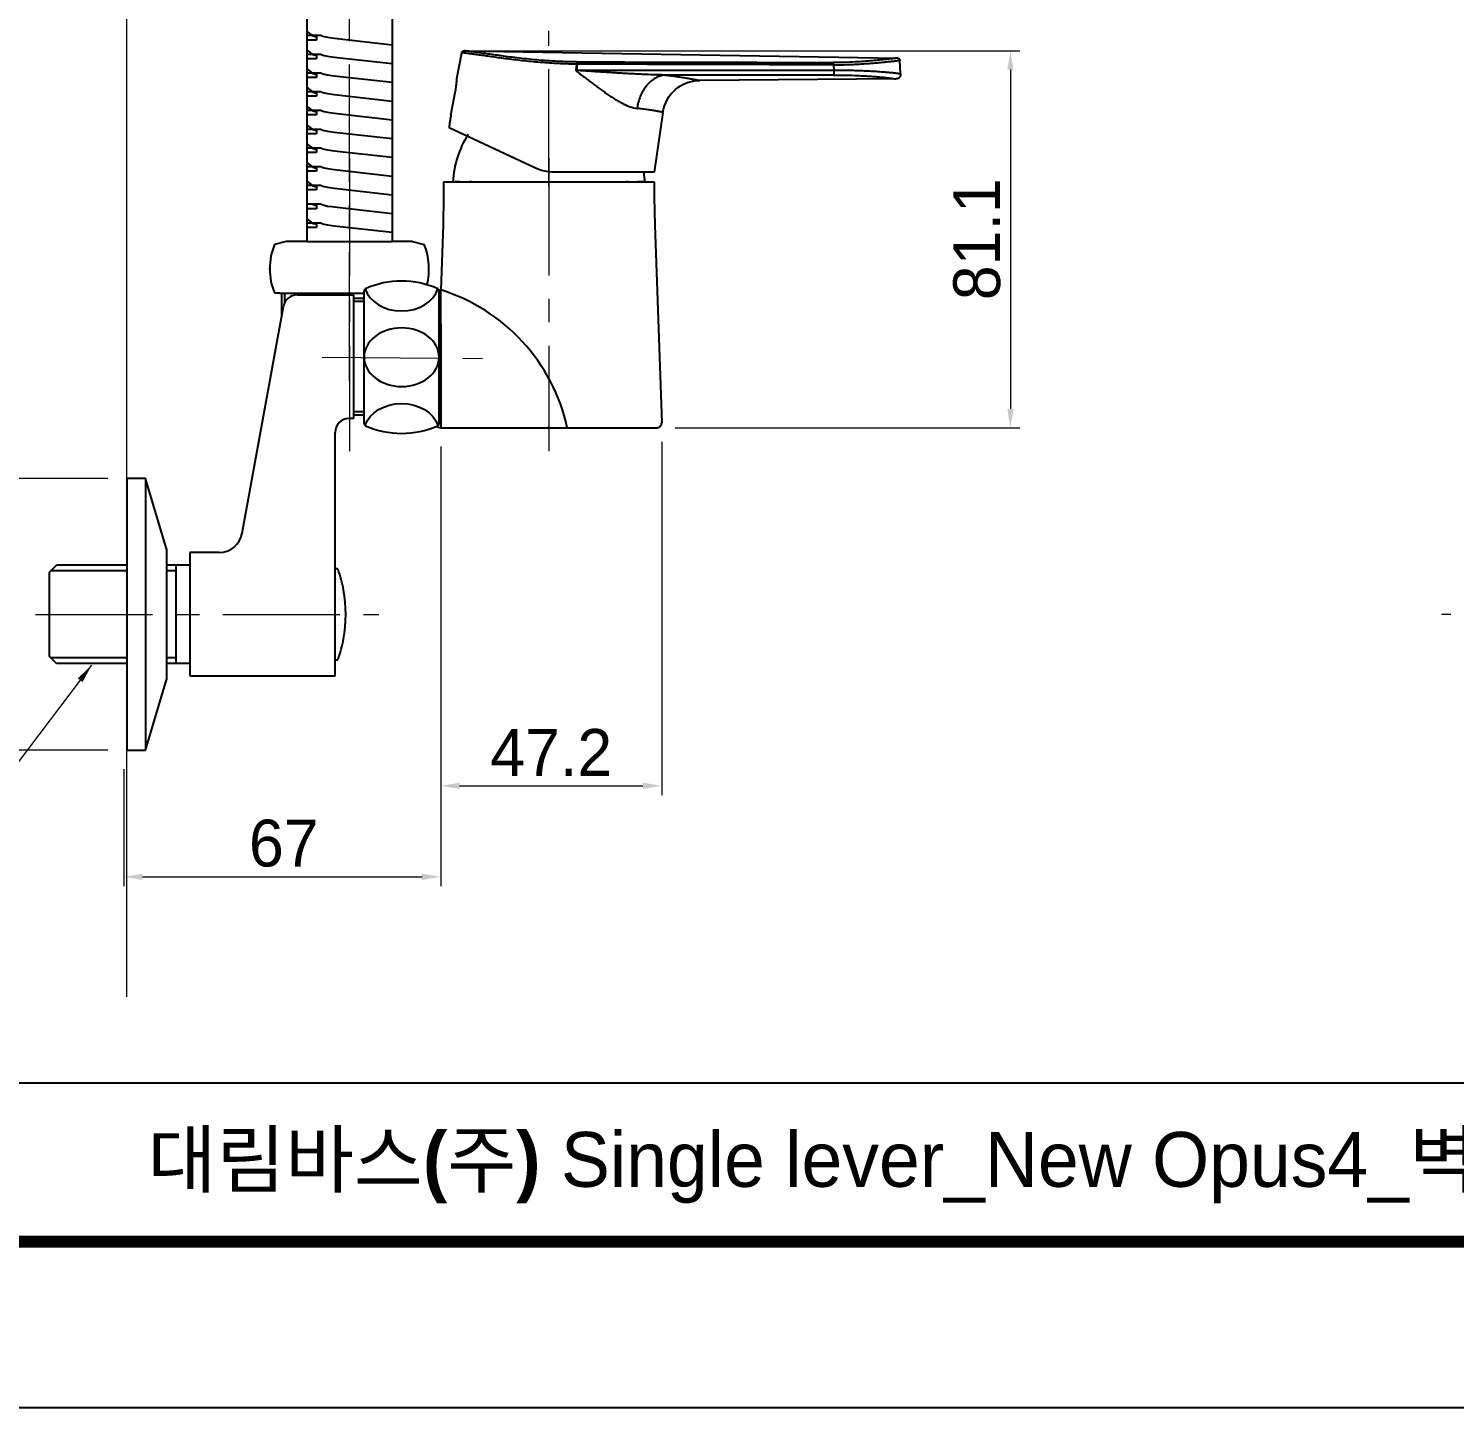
# Model space of a CAD drawing. Extents: x 0 to 1128, y 0 to 827.
# Drawn here: x 195.3 to 499.8, y 0 to 294.3 of the extents above; entities that cross this region are included whole.
import ezdxf

# ---------------------------------------------------------------- set-up
doc = ezdxf.new("R2010")
doc.units = 0
doc.header["$LTSCALE"] = 10
doc.header["$MEASUREMENT"] = 0
doc.header["$PDMODE"] = 3
doc.header["$PDSIZE"] = -10
doc.linetypes.add('CENTER', pattern=[2, 1.25, -0.25, 0.25, -0.25])
doc.linetypes.add('CENTER2', pattern=[28.575, 19.05, -3.175, 3.175, -3.175])
doc.layers.get('0').update_dxf_attribs({"linetype": 'CONTINUOUS'})
doc.layers.get('DEFPOINTS').update_dxf_attribs({"linetype": 'CONTINUOUS'})
doc.layers.add('3', color=3, linetype='CONTINUOUS')
doc.layers.add('DEF_LAYER_ROUND_FEAT', color=7, linetype='CONTINUOUS')
doc.layers.add('Cneter', color=1, linetype='CENTER2', lineweight=13)
doc.layers.add('DLB3013-CR2S_시공도$0$치수선', color=7, linetype='CONTINUOUS', lineweight=20)
doc.styles.add('Daelim Dimension', font='')
doc.styles.add('DLB3013-CR2S_시공도$0$Daelim Dimension', font='H2GTRE.TTF')
doc.styles.get('Daelim Dimension').set_extended_font_data('나눔고딕')
doc.dimstyles.new('DLB3013-CR2S_시공도$0$DEFAULT', dxfattribs={"dimscale": 2, "dimtxt": 2, "dimasz": 2, "dimexe": 0, "dimexo": 2, "dimgap": 1, "dimtad": 1, "dimdec": 1, "dimzin": 9, "dimdsep": 46, "dimtxsty": 'DLB3013-CR2S_시공도$0$Daelim Dimension', "dimcen": 0.5, "dimclrd": 252, "dimclre": 252, "dimclrt": 3, "dimadec": 1, "dimazin": 0, "dimtfac": 1, "dimtdec": 1, "dimtix": 1, "dimtmove": 0, "dimatfit": 3, "dimfxl": 1, "dimtolj": 1, "dimtzin": 1, "dimlwd": 9, "dimlwe": 9, "dimarcsym": 0})

# ---------------------------------------------------------------- blocks, each defined once
blk = doc.blocks.new('*D2')
at = {"color": 5, "lineweight": 9, "ltscale": 0.5, "transparency": 16777216}
for p, q in [((283.33, 205.1), (283.33, 111.25)), ((215.63, 136.26), (215.63, 111.25)), ((219.63, 113.25), (279.33, 113.25))]:
    blk.add_line(p, q, dxfattribs=at)
at = {"color": 5, "ltscale": 0.5, "transparency": 16777216}
for points in [[(219.63, 113.92), (219.63, 112.59), (215.63, 113.25)], [(279.33, 113.92), (279.33, 112.59), (283.33, 113.25)]]:
    blk.add_solid(points, dxfattribs=at)
at = {"layer": 'DEFPOINTS', "color": 0, "ltscale": 0.5, "transparency": 16777216}
for p in [(283.33, 209.1), (215.63, 140.26), (283.33, 113.25)]:
    blk.add_point(p, dxfattribs=at)
at = {"color": 7, "ltscale": 0.5, "transparency": 16777216, "insert": (249.8, 120.38), "char_height": 10, "attachment_point": 5, "style": 'Daelim Dimension'}
blk.add_mtext('\\A1;67', dxfattribs=at)
blk = doc.blocks.new('*D5')
at = {"color": 5, "lineweight": 9, "ltscale": 0.5, "transparency": 16777216}
for p, q in [((283.33, 205.1), (283.33, 130.67)), ((330.5, 206.1), (330.5, 130.67)), ((287.33, 132.67), (326.5, 132.67))]:
    blk.add_line(p, q, dxfattribs=at)
at = {"color": 5, "ltscale": 0.5, "transparency": 16777216}
for points in [[(287.33, 133.34), (287.33, 132), (283.33, 132.67)], [(326.5, 133.34), (326.5, 132), (330.5, 132.67)]]:
    blk.add_solid(points, dxfattribs=at)
at = {"layer": 'DEFPOINTS', "color": 0, "ltscale": 0.5, "transparency": 16777216}
for p in [(330.5, 210.1), (283.33, 209.1), (330.5, 132.67)]:
    blk.add_point(p, dxfattribs=at)
at = {"color": 7, "ltscale": 0.5, "transparency": 16777216, "insert": (306.91, 139.8), "char_height": 10, "attachment_point": 5, "style": 'Daelim Dimension'}
blk.add_mtext('\\A1;47.2', dxfattribs=at)
blk = doc.blocks.new('*D6')
at = {"color": 5, "lineweight": 9, "ltscale": 0.5, "transparency": 16777216}
for p, q in [((212.26, 198.26), (185.57, 198.26)), ((187.57, 144.26), (187.57, 194.26)), ((212.26, 140.26), (185.57, 140.26))]:
    blk.add_line(p, q, dxfattribs=at)
at = {"color": 5, "ltscale": 0.5, "transparency": 16777216}
for points in [[(186.91, 194.26), (188.24, 194.26), (187.57, 198.26)], [(186.91, 144.26), (188.24, 144.26), (187.57, 140.26)]]:
    blk.add_solid(points, dxfattribs=at)
at = {"layer": 'DEFPOINTS', "color": 0, "ltscale": 0.5, "transparency": 16777216}
for p in [(187.57, 198.26), (216.26, 198.26), (216.26, 140.26)]:
    blk.add_point(p, dxfattribs=at)
at = {"color": 7, "ltscale": 0.5, "transparency": 16777216, "insert": (180.2, 169.26), "char_height": 10, "attachment_point": 5, "rotation": 90, "style": 'Daelim Dimension'}
blk.add_mtext('\\A1;%%C58', dxfattribs=at)
blk = doc.blocks.new('*D1')
at = {"color": 5, "lineweight": 9, "ltscale": 0.5, "transparency": 16777216}
for p, q in [((292.33, 289.55), (406.95, 289.55)), ((404.95, 285.55), (404.95, 213.1)), ((333.36, 209.1), (406.95, 209.1))]:
    blk.add_line(p, q, dxfattribs=at)
at = {"color": 5, "ltscale": 0.5, "transparency": 16777216}
for points in [[(404.29, 285.55), (405.62, 285.55), (404.95, 289.55)], [(404.29, 213.1), (405.62, 213.1), (404.95, 209.1)]]:
    blk.add_solid(points, dxfattribs=at)
at = {"layer": 'DEFPOINTS', "color": 0, "ltscale": 0.5, "transparency": 16777216}
for p in [(288.33, 289.55), (329.36, 209.1), (404.95, 209.1)]:
    blk.add_point(p, dxfattribs=at)
at = {"color": 7, "ltscale": 0.5, "transparency": 16777216, "insert": (397.82, 249.33), "char_height": 10, "attachment_point": 5, "rotation": 90, "style": 'Daelim Dimension'}
blk.add_mtext('\\A1;81.1', dxfattribs=at)
blk = doc.blocks.new('rrgrege44')
at = {"color": 7, "linetype": 'Continuous'}
for p, q in [((6304.94, 3131.73), (6212.4, 3130.17)), ((6306.49, 3125.82), (6305.44, 3131.32)), ((6211.76, 3126.77), (6211.91, 3129.7)), ((6226.08, 3128.73), (6226.02, 3127.55)), ((6280.9, 3128.87), (6280.74, 3128.87)), ((6280.88, 3127.55), (6280.75, 3128.87)), ((6280.88, 3127.55), (6281.05, 3127.55)), ((6280.9, 3128.87), (6280.94, 3128.87)), ((6280.98, 3129.36), (6280.94, 3129.36)), ((6281.05, 3127.55), (6281.1, 3127.56)), ((6211.76, 3126.77), (6211.78, 3126.5)), ((6211.78, 3126.5), (6211.89, 3126.22)), ((6211.89, 3126.22), (6212.07, 3125.99)), ((6212.07, 3125.99), (6212.31, 3125.82)), ((6212.75, 3125.71), (6212.75, 3125.71)), ((6212.75, 3125.71), (6254.66, 3125.41)), ((6226.12, 3126.56), (6262.13, 3126.56)), ((6307.78, 3117.97), (6306.86, 3122.82)), ((6262.52, 3118.56), (6264.38, 3105.82)), ((6289.88, 3106.76), (6308.15, 3115.28)), ((6264.38, 3105.82), (6285.66, 3105.82))]:
    blk.add_line(p, q, dxfattribs=at)
blk.add_lwpolyline([(6212.31, 3125.82), (6212.59, 3125.73), (6212.75, 3125.71)], dxfattribs=at)
for centre, radius, start, end in [((6212.41, 3129.67), 0.5, 90.9654, 177.013), ((6304.95, 3131.23), 0.5, 10.7115, 90.9653), ((6362.25, 3138.45), 81.87, 186.7181, 187.6449), ((6212.76, 3126.72), 1.01, 177.0577, 193.9773), ((6212.74, 3126.71), 0.987, 193.9925, 195.3424), ((6212.73, 3126.71), 0.976, 195.3469, 201.7605), ((6212.77, 3126.72), 1.01, 201.7815, 210.6222), ((6212.78, 3126.73), 1.03, 210.5874, 213.0833), ((6212.77, 3126.72), 1.01, 213.0703, 218.7846), ((6212.74, 3126.7), 0.977, 218.8295, 229.3489), ((6212.76, 3126.72), 1.01, 229.3463, 231.788), ((6212.77, 3126.73), 1.02, 231.7888, 235.1959), ((6212.77, 3126.74), 1.03, 235.1934, 236.6066), ((6212.75, 3126.69), 0.972, 247.2208, 250.4858), ((6212.75, 3126.71), 0.99, 250.4893, 254.7899), ((6212.76, 3126.72), 1.01, 254.7932, 269.5247), ((6254.6, 3117.41), 8, 8.2973, 89.5722), ((6285.66, 3115.82), 10, 270.0001, 294.9999)]:
    blk.add_arc(centre, radius, start, end, dxfattribs=at)
for points, knots in [([(6212.4, 3130.17), (6212.4, 3130.17), (6212.41, 3130.17), (6212.42, 3130.17), (6212.44, 3130.16), (6212.47, 3130.16), (6212.5, 3130.16), (6212.55, 3130.15), (6212.6, 3130.15), (6212.68, 3130.14), (6212.81, 3130.12), (6212.99, 3130.1), (6213.19, 3130.08), (6213.43, 3130.05), (6213.69, 3130.02), (6214.1, 3129.98), (6214.68, 3129.91), (6215.46, 3129.83), (6216.34, 3129.74), (6217.32, 3129.64), (6218.39, 3129.55), (6219.54, 3129.46), (6221.2, 3129.35), (6223.4, 3129.24), (6225.2, 3129.21), (6226.12, 3129.22)], [0, 0, 0, 0, 0.000249, 0.001086, 0.002514, 0.004536, 0.007151, 0.010363, 0.014171, 0.018575, 0.029142, 0.04199, 0.057046, 0.074242, 0.093552, 0.114965, 0.164031, 0.221145, 0.285862, 0.357605, 0.435748, 0.519678, 0.608712, 0.798774, 1, 1, 1, 1]), ([(6280.98, 3129.36), (6282.51, 3129.36), (6285.53, 3129.45), (6289.94, 3129.78), (6293.45, 3130.18), (6296.05, 3130.51), (6297.8, 3130.75), (6299.39, 3130.97), (6300.8, 3131.16), (6302.01, 3131.34), (6302.9, 3131.46), (6303.5, 3131.54), (6303.88, 3131.59), (6304.2, 3131.63), (6304.46, 3131.67), (6304.66, 3131.69), (6304.8, 3131.71), (6304.87, 3131.72), (6304.91, 3131.73), (6304.92, 3131.73), (6304.94, 3131.73), (6304.94, 3131.73)], [0, 0, 0, 0, 0.190361, 0.376553, 0.549923, 0.629399, 0.702944, 0.769776, 0.829095, 0.880132, 0.922619, 0.940581, 0.956264, 0.969602, 0.980555, 0.989094, 0.995191, 0.997319, 0.998831, 0.999725, 1, 1, 1, 1]), ([(6285.76, 3129.03), (6287.09, 3129.1), (6289.68, 3129.3), (6293.4, 3129.7), (6296.77, 3130.13), (6299.31, 3130.48), (6301.08, 3130.73), (6302.2, 3130.88), (6303.15, 3131.02), (6303.96, 3131.13), (6304.54, 3131.21), (6305.07, 3131.28), (6305.2, 3131.29), (6305.47, 3131.33), (6305.44, 3131.32)], [0, 0, 0, 0, 0.202122, 0.392807, 0.565993, 0.715778, 0.780535, 0.83737, 0.886205, 0.926752, 0.958616, 0.981552, 0.995376, 1, 1, 1, 1]), ([(6211.76, 3126.77), (6211.76, 3126.77), (6211.76, 3126.77), (6211.76, 3126.77), (6211.77, 3126.77), (6211.78, 3126.77), (6211.8, 3126.78), (6211.83, 3126.78), (6211.87, 3126.79), (6211.91, 3126.8), (6211.97, 3126.81), (6212.06, 3126.82), (6212.19, 3126.84), (6212.37, 3126.87), (6212.59, 3126.89), (6212.83, 3126.92), (6213.11, 3126.96), (6213.54, 3127), (6214.15, 3127.06), (6214.97, 3127.13), (6215.89, 3127.2), (6216.91, 3127.28), (6218.02, 3127.34), (6219.21, 3127.4), (6220.47, 3127.45), (6221.8, 3127.49), (6223.65, 3127.54), (6225.06, 3127.55), (6226.02, 3127.55)], [0, 0, 0, 0, 0.000095, 0.000333, 0.000718, 0.001251, 0.002762, 0.004865, 0.007559, 0.010841, 0.01471, 0.019161, 0.029796, 0.042717, 0.05789, 0.075275, 0.09483, 0.116512, 0.166076, 0.223559, 0.288473, 0.360252, 0.438293, 0.521971, 0.610643, 0.703573, 0.799974, 1, 1, 1, 1]), ([(6226.08, 3128.73), (6225.13, 3128.73), (6223.72, 3128.76), (6221.87, 3128.83), (6220.55, 3128.9), (6219.29, 3128.98), (6218.11, 3129.07), (6217.01, 3129.16), (6215.99, 3129.26), (6215.08, 3129.35), (6214.38, 3129.42), (6213.88, 3129.47), (6213.55, 3129.51), (6213.24, 3129.54), (6212.97, 3129.57), (6212.72, 3129.59), (6212.51, 3129.62), (6212.33, 3129.64), (6212.2, 3129.66), (6212.12, 3129.67), (6212.06, 3129.67), (6212.02, 3129.68), (6211.98, 3129.69), (6211.95, 3129.69), (6211.93, 3129.69), (6211.92, 3129.69), (6211.92, 3129.69), (6211.91, 3129.7), (6211.91, 3129.7), (6211.91, 3129.7)], [0, 0, 0, 0, 0.200712, 0.297422, 0.390613, 0.479516, 0.563385, 0.641533, 0.713322, 0.778155, 0.835481, 0.861181, 0.884832, 0.906388, 0.925803, 0.943033, 0.958039, 0.970794, 0.98127, 0.985646, 0.989442, 0.992658, 0.995292, 0.997344, 0.998812, 0.999328, 0.999697, 0.99992, 1, 1, 1, 1]), ([(6226.02, 3127.55), (6226.02, 3127.44), (6226.02, 3127.26), (6226.03, 3127.04), (6226.04, 3126.89), (6226.06, 3126.76), (6226.07, 3126.67), (6226.09, 3126.6), (6226.11, 3126.57), (6226.12, 3126.56)], [0, 0, 0, 0, 0.343078, 0.510862, 0.663778, 0.792967, 0.893155, 0.961343, 1, 1, 1, 1]), ([(6226.02, 3127.55), (6235.16, 3127.55), (6253.45, 3127.55), (6271.74, 3127.55), (6280.88, 3127.55)], [0, 0, 0, 0, 0.5, 1, 1, 1, 1]), ([(6226.08, 3128.73), (6226.08, 3128.78), (6226.08, 3128.89), (6226.09, 3129.01), (6226.1, 3129.1), (6226.1, 3129.15), (6226.11, 3129.19), (6226.12, 3129.21), (6226.12, 3129.22)], [0, 0, 0, 0, 0.332453, 0.644967, 0.772587, 0.875331, 0.95155, 1, 1, 1, 1]), ([(6226.08, 3128.73), (6230.63, 3128.74), (6237.47, 3128.76), (6246.58, 3128.78), (6252.27, 3128.8), (6256.83, 3128.81), (6260.24, 3128.82), (6263.66, 3128.83), (6267.08, 3128.84), (6270.5, 3128.85), (6273.91, 3128.85), (6277.33, 3128.85), (6279.61, 3128.86), (6280.75, 3128.87)], [0, 0, 0, 0, 0.25, 0.375, 0.5, 0.5625, 0.625, 0.6875, 0.75, 0.8125, 0.875, 0.9375, 1, 1, 1, 1]), ([(6280.94, 3129.36), (6278.66, 3129.35), (6274.09, 3129.34), (6267.23, 3129.33), (6260.38, 3129.32), (6251.25, 3129.29), (6239.83, 3129.26), (6230.69, 3129.23), (6226.12, 3129.22)], [0, 0, 0, 0, 0.125015, 0.25, 0.375, 0.5, 0.749999, 1, 1, 1, 1]), ([(6262.13, 3126.56), (6262.92, 3126.56), (6264.49, 3126.6), (6266.45, 3126.68), (6268.02, 3126.75), (6269.2, 3126.81), (6270.38, 3126.87), (6271.56, 3126.94), (6272.75, 3127.01), (6273.93, 3127.08), (6274.92, 3127.14), (6275.71, 3127.19), (6276.3, 3127.23), (6276.89, 3127.27), (6277.49, 3127.31), (6277.98, 3127.34), (6278.38, 3127.37), (6278.68, 3127.39), (6278.97, 3127.41), (6279.27, 3127.43), (6279.57, 3127.45), (6279.81, 3127.46), (6280.01, 3127.48), (6280.16, 3127.49), (6280.31, 3127.5), (6280.43, 3127.5), (6280.53, 3127.51), (6280.61, 3127.52), (6280.68, 3127.52), (6280.74, 3127.53), (6280.79, 3127.53), (6280.83, 3127.53), (6280.87, 3127.54), (6280.9, 3127.54), (6280.93, 3127.54), (6280.95, 3127.54), (6280.96, 3127.54), (6280.97, 3127.54), (6280.98, 3127.55), (6280.98, 3127.55), (6280.99, 3127.55), (6280.99, 3127.55), (6281, 3127.56), (6281, 3127.55), (6281.01, 3127.56), (6281.02, 3127.56), (6281.02, 3127.55), (6281.05, 3127.55), (6281.05, 3127.55)], [0, 0, 0, 0, 0.123982, 0.248362, 0.310669, 0.37305, 0.435503, 0.498022, 0.560604, 0.62324, 0.685926, 0.717288, 0.748662, 0.780048, 0.811444, 0.842852, 0.858559, 0.874269, 0.889982, 0.905697, 0.921415, 0.937135, 0.944996, 0.952857, 0.960719, 0.968582, 0.972513, 0.976445, 0.980376, 0.984308, 0.986274, 0.98824, 0.990206, 0.992172, 0.994138, 0.994629, 0.995121, 0.995613, 0.996107, 0.99635, 0.996588, 0.996839, 0.997085, 0.997575, 0.997826, 0.998059, 0.999028, 1, 1, 1, 1]), ([(6281.1, 3127.56), (6281.1, 3127.54), (6281.06, 3127.5), (6281.02, 3127.45), (6280.96, 3127.41), (6280.9, 3127.35), (6280.81, 3127.27), (6280.7, 3127.19), (6280.6, 3127.1), (6280.45, 3126.99), (6280.27, 3126.85), (6280.06, 3126.68), (6279.84, 3126.51), (6279.62, 3126.35), (6279.33, 3126.13), (6278.97, 3125.86), (6278.54, 3125.53), (6278.11, 3125.2), (6277.55, 3124.77), (6276.84, 3124.24), (6276, 3123.62), (6275.16, 3123.01), (6274.47, 3122.52), (6273.91, 3122.14), (6273.37, 3121.78), (6272.69, 3121.35), (6271.88, 3120.88), (6271.08, 3120.45), (6270.3, 3120.08), (6269.29, 3119.68), (6268.52, 3119.49), (6268.02, 3119.43)], [0, 0, 0, 0, 0.004427, 0.008854, 0.013255, 0.017677, 0.026503, 0.035325, 0.044142, 0.052953, 0.070559, 0.088142, 0.1057, 0.123231, 0.140734, 0.175648, 0.210429, 0.245063, 0.279537, 0.34793, 0.415458, 0.481964, 0.547268, 0.579405, 0.611171, 0.673455, 0.733893, 0.792258, 0.848279, 0.901694, 1, 1, 1, 1]), ([(6280.94, 3129.36), (6280.94, 3129.35), (6280.93, 3129.33), (6280.92, 3129.27), (6280.91, 3129.17), (6280.9, 3129.03), (6280.9, 3128.93), (6280.9, 3128.87)], [0, 0, 0, 0, 0.054448, 0.135049, 0.367852, 0.674809, 1, 1, 1, 1]), ([(6281.05, 3127.55), (6281.03, 3127.66), (6281, 3127.94), (6280.95, 3128.38), (6280.92, 3128.71), (6280.9, 3128.87)], [0, 0, 0, 0, 0.249999, 0.624999, 1, 1, 1, 1]), ([(6280.98, 3129.36), (6280.98, 3129.35), (6280.97, 3129.33), (6280.96, 3129.27), (6280.95, 3129.17), (6280.94, 3129.03), (6280.94, 3128.93), (6280.94, 3128.87)], [0, 0, 0, 0, 0.053748, 0.133412, 0.368343, 0.675139, 1, 1, 1, 1]), ([(6280.94, 3128.87), (6281.34, 3128.88), (6282.95, 3128.9), (6284.55, 3128.96), (6285.76, 3129.03)], [0, 0, 0, 0, 0.249081, 1, 1, 1, 1]), ([(6212.21, 3125.88), (6212.22, 3125.87), (6212.27, 3125.84), (6212.33, 3125.81), (6212.37, 3125.79)], [0, 0, 0, 0, 0.252954, 1, 1, 1, 1]), ([(6226.12, 3126.56), (6225.22, 3126.56), (6223.47, 3126.54), (6221.33, 3126.47), (6219.71, 3126.39), (6218.6, 3126.32), (6217.56, 3126.25), (6216.6, 3126.17), (6215.74, 3126.09), (6214.98, 3126.01), (6214.41, 3125.95), (6214.01, 3125.9), (6213.75, 3125.86), (6213.52, 3125.83), (6213.32, 3125.8), (6213.15, 3125.78), (6213.03, 3125.76), (6212.94, 3125.75), (6212.89, 3125.74), (6212.85, 3125.73), (6212.82, 3125.73), (6212.79, 3125.72), (6212.77, 3125.72), (6212.76, 3125.72), (6212.75, 3125.72), (6212.75, 3125.72), (6212.75, 3125.72), (6212.75, 3125.71)], [0, 0, 0, 0, 0.200772, 0.390576, 0.479404, 0.563188, 0.641254, 0.71297, 0.777726, 0.834969, 0.884271, 0.905825, 0.925257, 0.942528, 0.957599, 0.970434, 0.981001, 0.985424, 0.989267, 0.992527, 0.995203, 0.99729, 0.998787, 0.999313, 0.99969, 0.999919, 1, 1, 1, 1]), ([(6262.13, 3126.56), (6261.58, 3126.49), (6260.53, 3126.36), (6259.05, 3126.16), (6257.95, 3126), (6257.16, 3125.87), (6256.65, 3125.78), (6256.2, 3125.7), (6255.8, 3125.63), (6255.47, 3125.57), (6255.19, 3125.52), (6254.99, 3125.48), (6254.87, 3125.45), (6254.8, 3125.44), (6254.74, 3125.43), (6254.7, 3125.42), (6254.68, 3125.41), (6254.67, 3125.41), (6254.66, 3125.41)], [0, 0, 0, 0, 0.221986, 0.419408, 0.590824, 0.666219, 0.734456, 0.795338, 0.848699, 0.894372, 0.932114, 0.961612, 0.973173, 0.982608, 0.989961, 0.995279, 0.998609, 1, 1, 1, 1]), ([(6262.13, 3126.56), (6262.47, 3126.52), (6263.16, 3126.37), (6264.17, 3125.91), (6265.14, 3125.22), (6266.03, 3124.31), (6266.78, 3123.22), (6267.37, 3122.01), (6267.79, 3120.74), (6267.96, 3119.87), (6268.02, 3119.43)], [0, 0, 0, 0, 0.102226, 0.21296, 0.332849, 0.460807, 0.594898, 0.731908, 0.868033, 1, 1, 1, 1]), ([(6306.86, 3122.82), (6306.82, 3123.02), (6306.75, 3123.4), (6306.67, 3123.95), (6306.6, 3124.46), (6306.56, 3124.85), (6306.54, 3125.13), (6306.52, 3125.31), (6306.51, 3125.46), (6306.5, 3125.58), (6306.5, 3125.67), (6306.49, 3125.73), (6306.49, 3125.76), (6306.49, 3125.79), (6306.49, 3125.81), (6306.49, 3125.82), (6306.49, 3125.82), (6306.49, 3125.82)], [0, 0, 0, 0, 0.194441, 0.381731, 0.554607, 0.706368, 0.772418, 0.831014, 0.8816, 0.92367, 0.956819, 0.969949, 0.980732, 0.989142, 0.995165, 0.998789, 1, 1, 1, 1]), ([(6262.52, 3118.56), (6262.52, 3118.56), (6262.53, 3118.57), (6262.55, 3118.57), (6262.57, 3118.58), (6262.61, 3118.59), (6262.66, 3118.6), (6262.72, 3118.61), (6262.79, 3118.63), (6262.91, 3118.66), (6263.09, 3118.7), (6263.33, 3118.75), (6263.61, 3118.8), (6263.94, 3118.87), (6264.31, 3118.93), (6264.89, 3119.03), (6265.71, 3119.16), (6266.81, 3119.3), (6267.6, 3119.39), (6268.02, 3119.43)], [0, 0, 0, 0, 0.001203, 0.004294, 0.009392, 0.016514, 0.025665, 0.036847, 0.050052, 0.065267, 0.101677, 0.146003, 0.198174, 0.258085, 0.325626, 0.400671, 0.572721, 0.772998, 1, 1, 1, 1]), ([(6307.78, 3117.97), (6307.83, 3117.73), (6307.91, 3117.25), (6308.01, 3116.66), (6308.07, 3116.2), (6308.11, 3115.92), (6308.13, 3115.71), (6308.14, 3115.51), (6308.15, 3115.37), (6308.15, 3115.28)], [0, 0, 0, 0, 0.269061, 0.533217, 0.661087, 0.783924, 0.842491, 0.898474, 1, 1, 1, 1])]:
    blk.add_open_spline(points, degree=3, knots=knots, dxfattribs=at)

msp = doc.modelspace()

# ---------------------------------------------------------------- linework, layer by layer
at = {"linetype": 'ByBlock'}
for p, q in [((254.71, 306.85), (254.71, 248.85)), ((272.91, 306.85), (272.91, 248.85)), ((250.31, 248.85), (247.81, 248.18)), ((254.71, 248.85), (250.31, 248.85)), ((277.31, 248.85), (279.81, 248.18)), ((246.81, 242.88), (246.81, 243.15)), ((248.95, 237.85), (247.81, 237.85)), ((248.95, 237.85), (266.96, 237.85))]:
    msp.add_line(p, q, dxfattribs=at)
at = {"color": 7, "linetype": 'Continuous'}
for p, q in [((254.71, 292.85), (257.81, 292.85)), ((256.51, 292.59), (256.81, 292.54)), ((256.81, 292.85), (256.81, 291.85)), ((256.81, 291.85), (254.71, 291.85)), ((254.71, 288.85), (257.81, 288.85)), ((256.81, 287.85), (254.71, 287.85)), ((256.51, 288.59), (256.81, 288.54)), ((256.81, 288.85), (256.81, 287.85)), ((254.71, 284.85), (257.81, 284.85)), ((256.81, 283.85), (254.71, 283.85)), ((256.51, 284.59), (256.81, 284.54)), ((256.81, 284.85), (256.81, 283.85)), ((254.71, 280.85), (257.81, 280.85)), ((256.42, 280.6), (256.81, 280.54)), ((256.81, 280.85), (256.81, 279.85)), ((256.81, 279.85), (254.71, 279.85)), ((254.71, 276.85), (257.81, 276.85)), ((256.81, 275.85), (254.71, 275.85)), ((256.51, 276.59), (256.81, 276.54)), ((256.81, 276.85), (256.81, 275.85)), ((254.71, 272.85), (257.81, 272.85)), ((256.81, 271.85), (254.71, 271.85)), ((256.51, 272.59), (256.81, 272.54)), ((256.81, 272.85), (256.81, 271.85)), ((254.71, 268.85), (257.81, 268.85)), ((256.51, 268.59), (256.81, 268.54)), ((256.81, 268.85), (256.81, 267.85)), ((256.81, 267.85), (254.71, 267.85)), ((254.71, 264.85), (257.81, 264.85)), ((256.81, 263.85), (254.71, 263.85)), ((256.51, 264.59), (256.81, 264.54)), ((256.81, 264.85), (256.81, 263.85)), ((254.71, 260.85), (257.81, 260.85)), ((256.81, 259.85), (254.71, 259.85)), ((256.51, 260.59), (256.81, 260.54)), ((256.81, 260.85), (256.81, 259.85)), ((283.92, 261.6), (283.92, 258.3)), ((283.92, 261.6), (328.92, 261.6)), ((287.42, 261.59), (285.92, 261.59)), ((289.92, 261.59), (289.42, 261.59)), ((323.42, 261.59), (322.92, 261.59)), ((326.92, 261.59), (325.42, 261.59)), ((328.92, 261.6), (328.92, 258.3)), ((254.71, 256.85), (257.81, 256.85)), ((256.81, 255.85), (254.71, 255.85)), ((256.51, 256.59), (256.81, 256.54)), ((256.81, 256.85), (256.81, 255.85)), ((283.92, 258.3), (283.81, 252.3)), ((328.92, 258.3), (329.02, 252.3)), ((254.71, 252.85), (257.81, 252.85)), ((256.81, 252.85), (256.81, 251.85)), ((256.81, 251.85), (254.71, 251.85)), ((256.51, 252.59), (256.81, 252.54)), ((283.81, 252.3), (283.33, 238.51)), ((329.02, 252.3), (330.5, 210.14)), ((255.81, 248.85), (257.81, 248.85)), ((240.9, 186.57), (249.71, 235)), ((252.66, 237.46), (264.76, 237.46)), ((264.76, 211.06), (264.76, 237.46)), ((264.76, 236.76), (266.96, 236.76)), ((282.96, 234.6), (283.33, 234.65)), ((283.33, 213.65), (282.96, 213.7)), ((264.76, 211.06), (263.76, 211.06)), ((266.96, 211.76), (264.76, 211.76)), ((260.76, 156.06), (260.76, 208.06)), ((282.33, 209.39), (283.33, 209.1)), ((216.26, 198.26), (216.26, 140.26)), ((220.26, 198.26), (216.26, 198.26)), ((224.76, 183.26), (220.26, 198.26)), ((224.76, 183.26), (224.76, 155.26)), ((199.76, 178.26), (201.26, 179.76)), ((216.26, 179.76), (201.26, 179.76)), ((229.76, 179.76), (224.76, 179.76)), ((226.76, 179.76), (226.76, 158.76)), ((229.76, 182.46), (229.76, 156.06)), ((235.98, 182.46), (229.76, 182.46)), ((199.76, 160.26), (199.76, 178.26)), ((261.1, 179.01), (260.76, 179.01)), ((201.26, 158.76), (199.76, 160.26)), ((216.26, 158.76), (201.26, 158.76)), ((229.76, 158.76), (224.76, 158.76)), ((261.1, 159.51), (260.76, 159.51)), ((260.76, 156.06), (229.76, 156.06)), ((220.26, 140.26), (224.76, 155.26))]:
    msp.add_line(p, q, dxfattribs=at)
at = {"color": 0}
for p, q in [((254.71, 248.85), (272.91, 248.85)), ((277.31, 248.85), (272.91, 248.85)), ((283.33, 238.5), (283.33, 238.51)), ((283.33, 231.1), (283.33, 209.1)), ((216.26, 140.26), (220.26, 140.26))]:
    msp.add_line(p, q, dxfattribs=at)
for p, q in [((249.31, 237.85), (249.31, 232.82)), ((266.96, 209.99), (266.96, 238.31)), ((282.96, 209.99), (282.96, 238.31)), ((220.26, 198.26), (220.26, 140.26))]:
    msp.add_line(p, q)
at = {"color": 2, "linetype": 'Continuous'}
for p, q in [((266.96, 236.01), (264.76, 236.01)), ((266.96, 212.51), (264.76, 212.51)), ((216.26, 178.56), (200.06, 178.56)), ((226.76, 178.56), (224.76, 178.56)), ((216.26, 159.96), (200.06, 159.96)), ((226.76, 159.96), (224.76, 159.96))]:
    msp.add_line(p, q, dxfattribs=at)
at = {"color": 5}
for p, q in [((306.21, 209.1), (306.41, 209.3)), ((18.14, 69.28), (926.74, 69.28))]:
    msp.add_line(p, q, dxfattribs=at)
at = {"ltscale": 0.5}
msp.add_lwpolyline([(0, 0), (1128.4, 0), (1128.4, 826.8), (0, 826.8)], close=True, dxfattribs=at)
at = {"color": 5, "linetype": 'ByBlock', "lineweight": 200, "const_width": 2.6}
msp.add_lwpolyline([(18.14, 35.4), (1110.14, 35.4), (1110.14, 807.6), (18.14, 807.6)], close=True, dxfattribs=at)
at = {"color": 7, "linetype": 'Continuous'}
for points in [[(254.71, 293.69), (255.99, 292.72), (256.81, 292.51)], [(257.81, 292.85), (257.96, 292.71), (258.41, 292.57), (259.12, 292.42), (260.07, 292.28), (261.21, 292.14), (272.91, 290.82)], [(254.71, 289.69), (255.99, 288.72), (256.81, 288.51)], [(257.81, 288.85), (257.96, 288.71), (258.41, 288.57), (259.12, 288.42), (260.07, 288.28), (261.21, 288.14), (272.91, 286.82)], [(254.71, 285.69), (255.99, 284.72), (256.81, 284.51)], [(257.81, 284.85), (257.96, 284.71), (258.41, 284.57), (259.12, 284.42), (260.07, 284.28), (261.21, 284.14), (272.91, 282.82)], [(254.71, 281.75), (255.97, 280.73), (256.81, 280.49)], [(257.81, 280.85), (257.96, 280.71), (258.41, 280.57), (259.12, 280.42), (260.07, 280.28), (261.21, 280.14), (272.91, 278.82)], [(254.71, 277.69), (255.99, 276.72), (256.81, 276.51)], [(257.81, 276.85), (257.96, 276.71), (258.41, 276.57), (259.12, 276.42), (260.07, 276.28), (261.21, 276.14), (272.91, 274.82)], [(254.71, 273.69), (255.99, 272.72), (256.81, 272.51)], [(257.81, 272.85), (257.96, 272.71), (258.41, 272.57), (259.12, 272.42), (260.07, 272.28), (261.21, 272.14), (272.91, 270.82)], [(254.71, 269.69), (255.99, 268.72), (256.81, 268.51)], [(257.81, 268.85), (257.96, 268.71), (258.41, 268.57), (259.12, 268.42), (260.07, 268.28), (261.21, 268.14), (272.91, 266.82)], [(254.71, 265.69), (255.99, 264.72), (256.51, 264.59)], [(257.81, 264.85), (257.96, 264.71), (258.41, 264.57), (259.12, 264.42), (260.07, 264.28), (261.21, 264.14), (272.91, 262.82)], [(254.71, 261.69), (255.99, 260.72), (256.81, 260.51)], [(257.81, 260.85), (257.96, 260.71), (258.41, 260.57), (259.12, 260.42), (260.07, 260.28), (261.21, 260.14), (272.91, 258.82)], [(255.81, 256.85), (255.99, 256.72), (256.81, 256.51)], [(257.81, 256.85), (257.96, 256.71), (258.41, 256.57), (259.12, 256.42), (260.07, 256.28), (261.21, 256.14), (272.91, 254.82)], [(254.71, 253.69), (255.99, 252.72), (256.81, 252.51)], [(257.81, 252.85), (257.96, 252.71), (258.41, 252.57), (259.12, 252.42), (260.07, 252.28), (261.21, 252.14), (272.91, 250.82)]]:
    msp.add_lwpolyline(points, dxfattribs=at)
for centre, radius, start, end in [((306.42, 260.59), 20.52, 147.3693, 177.2073), ((306.42, 260.59), 20.52, 2.7927, 8.4307), ((252.66, 234.46), 3, 90, 169.6952), ((263.76, 208.06), 3, 90, 180), ((235.98, 187.46), 5, 270, 349.6952), ((261.1, 178.71), 0.3, 19.9473, 90), ((235.06, 169.26), 28, 10.8441, 19.9473), ((235.06, 169.26), 27.98, 349.2483, 10.7517), ((235.06, 169.26), 28, 340.0527, 349.1559), ((261.1, 159.81), 0.3, 270, 340.0527)]:
    msp.add_arc(centre, radius, start, end, dxfattribs=at)
at = {"linetype": 'ByBlock'}
for centre, start, end in [((260.64, 243.02), 158.0714, 201.9286), ((266.98, 243.02), 345.728, 21.9286)]:
    msp.add_arc(centre, 13.83, start, end, dxfattribs=at)
for centre, radius, start, end in [((267.46, 238.31), 0.5, 113.9165, 180), ((274.96, 221.4), 19, 66.0835, 113.9165), ((282.46, 238.31), 0.5, 0, 66.0835), ((267.46, 209.99), 0.5, 180, 246.0835), ((274.96, 226.9), 19, 246.0835, 293.9165), ((282.46, 209.99), 0.5, 293.9165, 0)]:
    msp.add_arc(centre, radius, start, end)
at = {"color": 0}
msp.add_arc((271.56, 200.59), 39.7, 12.3777, 72.7479, dxfattribs=at)
msp.add_ellipse((274.96, 240.27), major_axis=(8, 0), ratio=0.78125, start_param=3.388174, end_param=6.036604)
at = {"extrusion": (0, 0, -1)}
msp.add_ellipse((274.96, 224.15), major_axis=(-8, 0), ratio=0.78125, dxfattribs=at)
msp.add_ellipse((274.96, 208.03), major_axis=(-8, 0), ratio=0.78125, start_param=0.246582, end_param=2.895011, dxfattribs=at)
at = {"layer": '3'}
msp.add_line((249.95, 237.85), (249.95, 235.75), dxfattribs=at)
at = {"layer": 'Cneter', "linetype": 'CENTER', "ltscale": 2}
for p, q in [((263.81, 221.6), (263.81, 398.08)), ((306.42, 260.6), (306.42, 293.78)), ((263.82, 266.61), (263.81, 204.11)), ((306.42, 266.6), (306.41, 204.1)), ((263.81, 219.1), (263.81, 245.1)), ((257.98, 224.15), (292.25, 223.9)), ((196.79, 169.26), (270.1, 169.26)), ((569.02, 169.26), (497.02, 169.26))]:
    msp.add_line(p, q, dxfattribs=at)
at = {"layer": 'DEF_LAYER_ROUND_FEAT', "color": 7, "linetype": 'Continuous'}
for p, q in [((283.33, 231.1), (283.33, 238.5)), ((283.33, 209.1), (329.5, 209.1))]:
    msp.add_line(p, q, dxfattribs=at)
for centre, start, end in [((282.33, 231.1), 308.9902, 0), ((329.5, 210.1), 270, 2)]:
    msp.add_arc(centre, 1, start, end, dxfattribs=at)
at = {"layer": 'DLB3013-CR2S_시공도$0$치수선'}
msp.add_line((216.26, 87.66), (216.26, 479.34), dxfattribs=at)

# ---------------------------------------------------------------- block references
at = {"color": 0, "xscale": -1}
msp.add_blockref('rrgrege44', (6593.27, -2842.18), dxfattribs=at)

# ---------------------------------------------------------------- texts
at = {"color": 2, "insert": (220.72, 58.8), "char_height": 11.71149, "width": 518.4179, "attachment_point": 1, "style": 'Daelim Dimension'}
msp.add_mtext('\\pt222.52;{\\fPretendard Variable SemiBold|b0|i0|c129|p2;대림바스(주)} Single lever_New Opus4_벽붙이 코브라싱크_DL K1612', dxfattribs=at)

# ---------------------------------------------------------------- dimensions: what is measured, and where the dimension line sits
at = {"color": 5, "ltscale": 0.5}
for base, p1, p2, text, picture, middle in [((404.95, 209.1), (288.33, 289.55), (329.36, 209.1), '81.1', '*D1', (397.82, 249.33)), ((187.57, 198.26), (216.26, 140.26), (216.26, 198.26), '%%C<>', '*D6', (180.2, 169.26))]:
    dim = msp.add_linear_dim(base=base, p1=p1, p2=p2, angle=90, text=text, dimstyle='DLB3013-CR2S_시공도$0$DEFAULT', override={"dimtxt": 5, "dimexe": 1, "dimdec": 0, "dimtxsty": 'Daelim Dimension', "dimclrd": 5, "dimclre": 5, "dimclrt": 7}, dxfattribs=at)
    dim.commit()
    dim.dimension.update_dxf_attribs({"geometry": picture, "text_midpoint": middle})
for base, p1, p2, text, picture, middle in [((330.5, 132.67), (283.33, 209.1), (330.5, 210.1), '47.2', '*D5', (306.91, 132.67)), ((283.33, 113.25), (215.63, 140.26), (283.33, 209.1), '67', '*D2', (249.8, 113.25))]:
    dim = msp.add_linear_dim(base=base, p1=p1, p2=p2, text=text, dimstyle='DLB3013-CR2S_시공도$0$DEFAULT', override={"dimtxt": 5, "dimexe": 1, "dimdec": 0, "dimtxsty": 'Daelim Dimension', "dimclrd": 5, "dimclre": 5, "dimclrt": 7}, dxfattribs=at)
    dim.commit()
    dim.dimension.update_dxf_attribs({"geometry": picture, "text_midpoint": middle, "dimtype": 128})

# ---------------------------------------------------------------- leaders
msp.add_leader([(208.75, 158.4), (176.5, 115.92), (105.59, 115.92)], dimstyle='DLB3013-CR2S_시공도$0$DEFAULT', override={"dimtxt": 5, "dimexe": 1, "dimdec": 0, "dimclrd": 5, "dimclre": 5, "dimclrt": 7}, dxfattribs=at)

doc.saveas('drawing.dxf')
